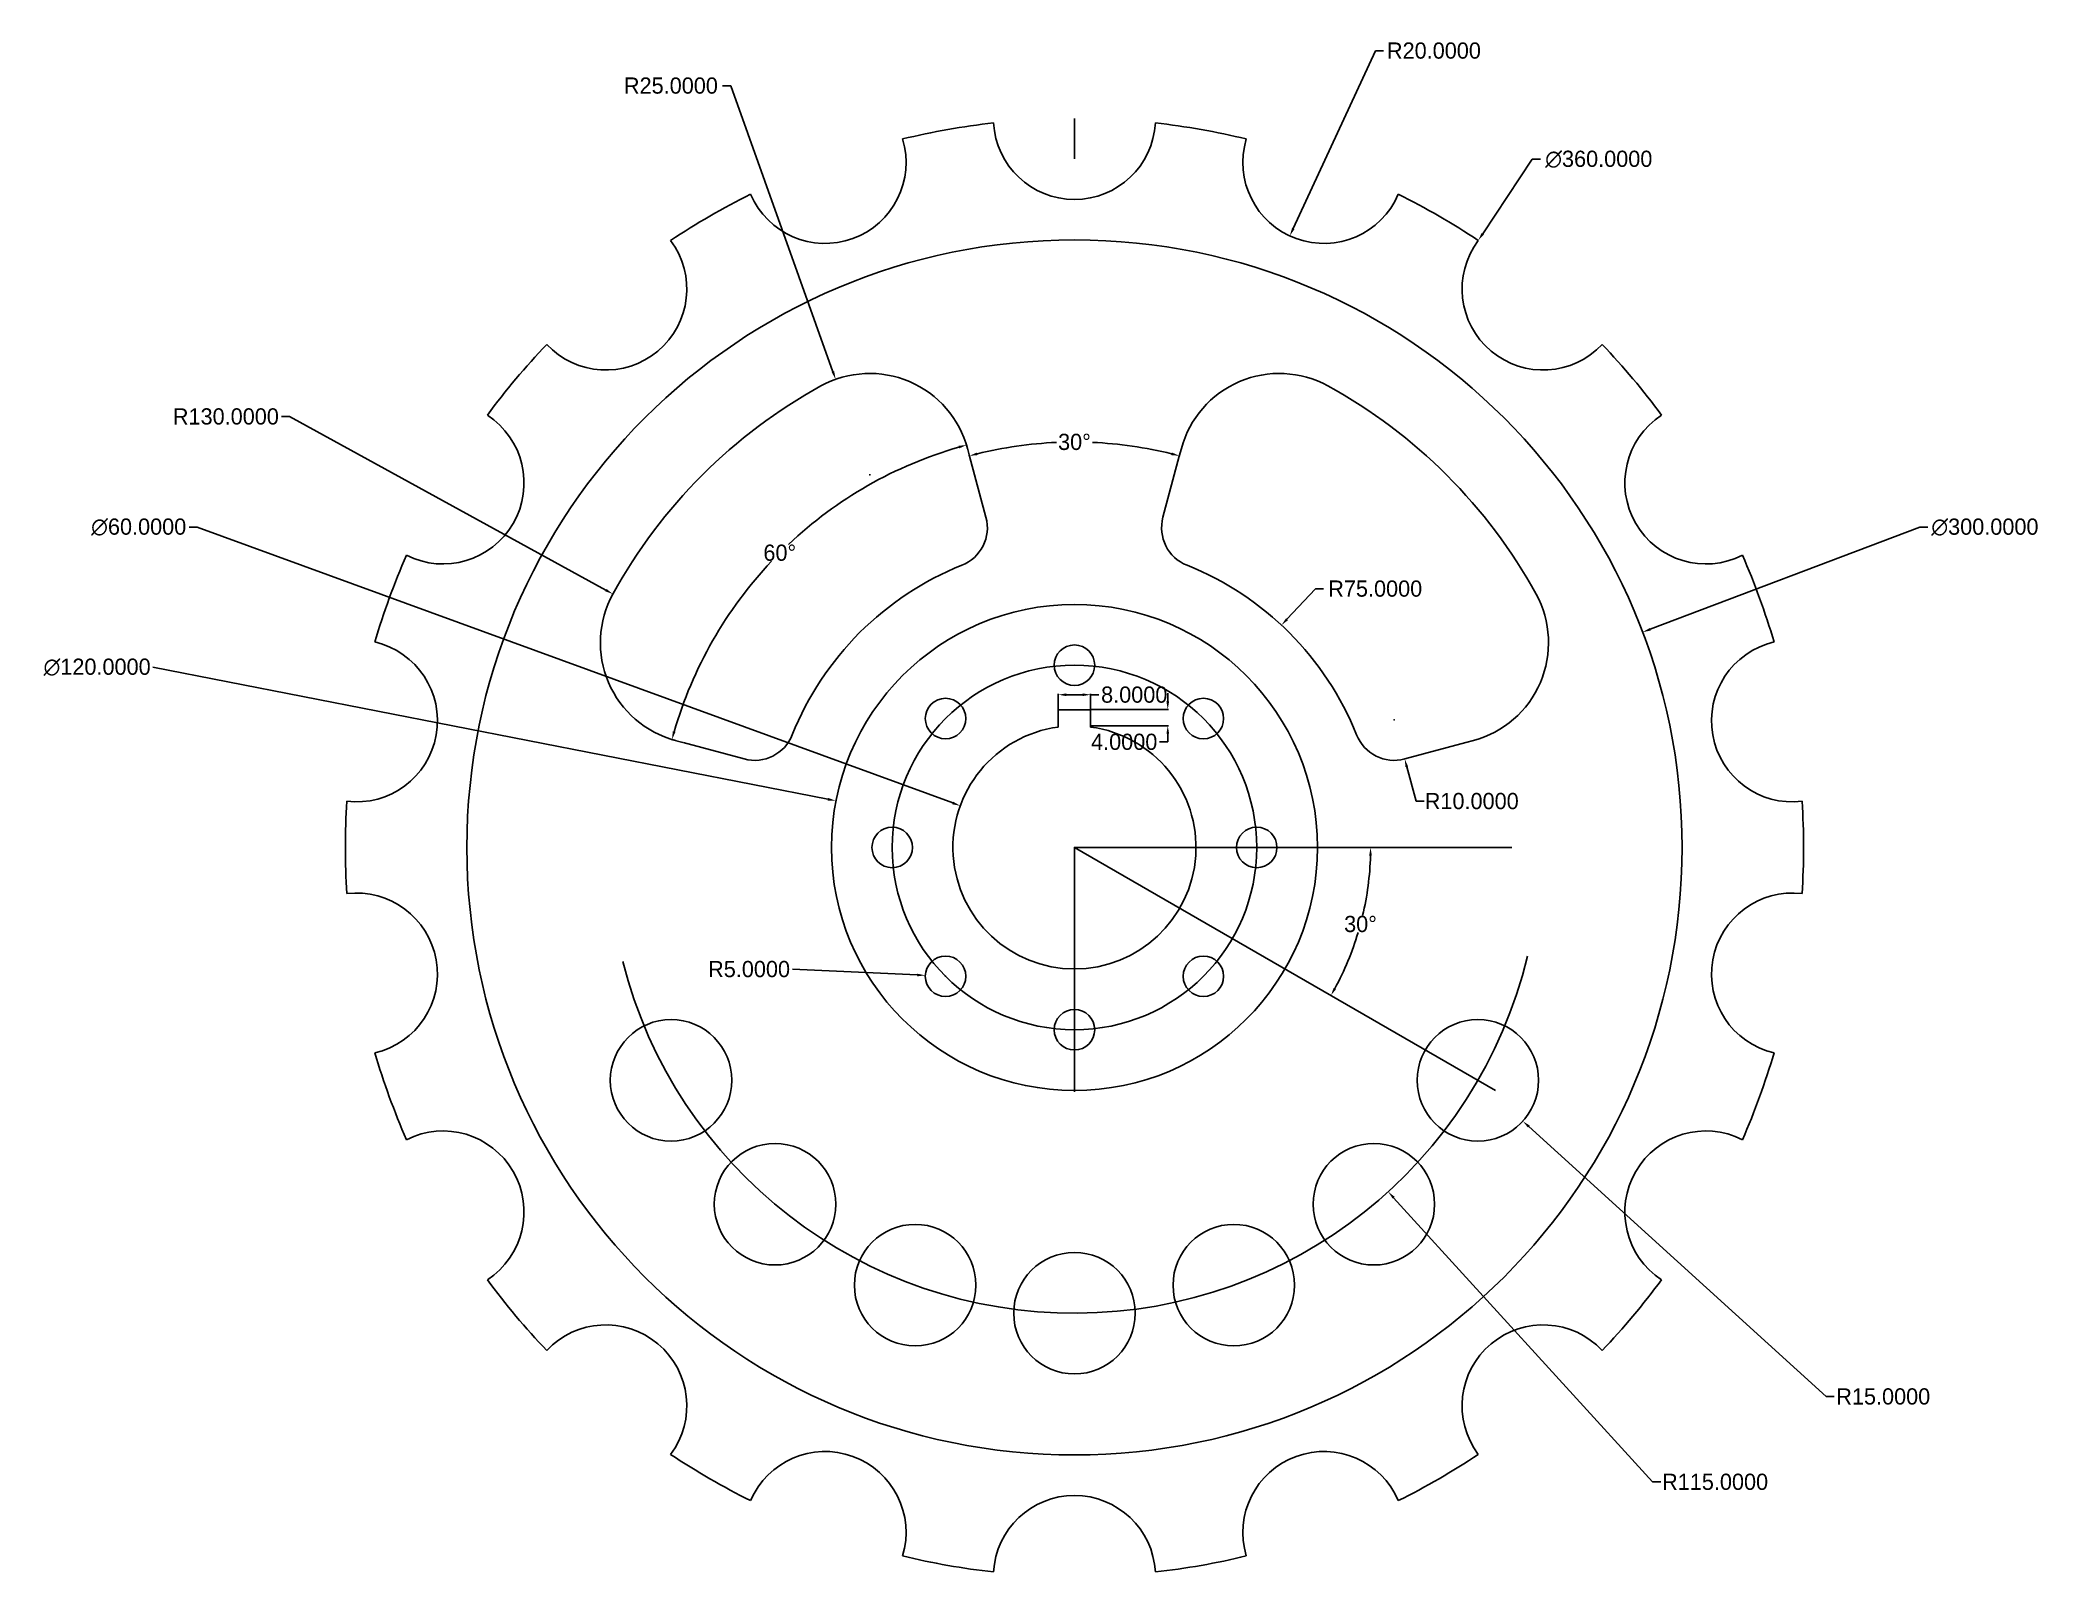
# Model space of a CAD drawing. Header units: inches. Extents: x -255 to 239, y -179 to 199.
import ezdxf

# ---------------------------------------------------------------- set-up
doc = ezdxf.new("R2010")
doc.units = ezdxf.units.IN
doc.header["$MEASUREMENT"] = 0
doc.dimstyles.new('mystyle3', dxfattribs={"dimtxt": 4, "dimasz": 2, "dimexe": 0.18, "dimexo": 0.0625, "dimgap": 0.09, "dimtad": 0, "dimtih": 1, "dimtoh": 1, "dimdec": 4, "dimzin": 0, "dimdsep": 46, "dimtxsty": 'Standard', "dimcen": 0.09, "dimclrt": 4, "dimadec": 0, "dimazin": 0, "dimtfac": 1, "dimtdec": 4, "dimtofl": 0, "dimtmove": 0, "dimatfit": 3, "dimfxl": 1, "dimtolj": 1, "dimtzin": 0, "dimarcsym": 0})

# ---------------------------------------------------------------- blocks, each defined once
blk = doc.blocks.new('*D3')
at = {"color": 0, "lineweight": -2}
for p, q in [((78.86, 31.51), (79.04, 31.51)), ((78.95, 31.42), (78.95, 31.6)), ((84.33, 11.43), (82.05, 19.91)), ((86.33, 11.43), (84.33, 11.43))]:
    blk.add_line(p, q, dxfattribs=at)
at = {"color": 0}
blk.add_solid([(82.37, 20), (81.73, 19.83), (81.53, 21.85)], dxfattribs=at)
at = {"layer": 'Defpoints', "color": 0}
for p in [(78.95, 31.51), (81.53, 21.85)]:
    blk.add_point(p, dxfattribs=at)
at = {"color": 4, "insert": (98.08, 11.43), "char_height": 4, "attachment_point": 5}
blk.add_mtext('\\A1;R10.0000', dxfattribs=at)
blk = doc.blocks.new('*D4')
at = {"color": 0, "lineweight": -2}
for p, q in [((59.49, 63.89), (52.47, 56.35)), ((61.49, 63.89), (59.49, 63.89)), ((0, -0.09), (0, 0.09)), ((-0.09, 0), (0.09, 0))]:
    blk.add_line(p, q, dxfattribs=at)
at = {"color": 0}
blk.add_solid([(52.23, 56.58), (52.72, 56.13), (51.11, 54.89)], dxfattribs=at)
at = {"layer": 'Defpoints', "color": 0}
for p in [(51.11, 54.89), (0, 0)]:
    blk.add_point(p, dxfattribs=at)
at = {"color": 4, "insert": (74.25, 63.89), "char_height": 4, "attachment_point": 5}
blk.add_mtext('\\A1;R75.0000', dxfattribs=at)
blk = doc.blocks.new('*D5')
at = {"color": 0, "lineweight": -2}
for p, q in [((208.68, 79.08), (142.14, 53.87)), ((210.68, 79.08), (208.68, 79.08)), ((-0.09, 0), (0.09, 0)), ((0, -0.09), (0, 0.09))]:
    blk.add_line(p, q, dxfattribs=at)
at = {"color": 0}
blk.add_solid([(142.02, 54.18), (142.25, 53.55), (140.27, 53.16)], dxfattribs=at)
at = {"layer": 'Defpoints', "color": 0}
for p in [(140.27, 53.16), (-140.27, -53.16)]:
    blk.add_point(p, dxfattribs=at)
at = {"color": 4, "insert": (224.77, 79.08), "char_height": 4, "attachment_point": 5}
blk.add_mtext('\\A1;∅300.0000', dxfattribs=at)
blk = doc.blocks.new('*D6')
at = {"color": 0, "lineweight": -2}
for p, q in [((-86.87, 188.09), (-84.87, 188.09)), ((-84.87, 188.09), (-59.63, 117.46)), ((-50.63, 92.04), (-50.45, 92.04)), ((-50.54, 91.95), (-50.54, 92.13))]:
    blk.add_line(p, q, dxfattribs=at)
at = {"color": 0}
blk.add_solid([(-59.31, 117.57), (-59.94, 117.35), (-58.96, 115.58)], dxfattribs=at)
at = {"layer": 'Defpoints', "color": 0}
for p in [(-58.96, 115.58), (-50.54, 92.04)]:
    blk.add_point(p, dxfattribs=at)
at = {"color": 4, "insert": (-99.63, 188.09), "char_height": 4, "attachment_point": 5}
blk.add_mtext('\\A1;R25.0000', dxfattribs=at)
blk = doc.blocks.new('*D7')
at = {"color": 0, "lineweight": -2}
for p, q in [((-195.75, 106.4), (-193.75, 106.4)), ((-193.75, 106.4), (-115.7, 63.54)), ((0, -0.09), (0, 0.09)), ((-0.09, 0), (0.09, 0))]:
    blk.add_line(p, q, dxfattribs=at)
at = {"color": 0}
blk.add_solid([(-115.54, 63.83), (-115.86, 63.25), (-113.95, 62.58)], dxfattribs=at)
at = {"layer": 'Defpoints', "color": 0}
for p in [(-113.95, 62.58), (0, 0)]:
    blk.add_point(p, dxfattribs=at)
at = {"color": 4, "insert": (-209.5, 106.4), "char_height": 4, "attachment_point": 5}
blk.add_mtext('\\A1;R130.0000', dxfattribs=at)
blk = doc.blocks.new('*D8')
at = {"color": 0, "lineweight": -2}
for p, q in [((-218.59, 79.09), (-216.59, 79.09)), ((-216.59, 79.09), (-30.06, 10.98)), ((0, -0.09), (0, 0.09)), ((-0.09, 0), (0.09, 0))]:
    blk.add_line(p, q, dxfattribs=at)
at = {"color": 0}
blk.add_solid([(-29.94, 11.29), (-30.17, 10.66), (-28.18, 10.29)], dxfattribs=at)
at = {"layer": 'Defpoints', "color": 0}
for p in [(-28.18, 10.29), (28.18, -10.29)]:
    blk.add_point(p, dxfattribs=at)
at = {"color": 4, "insert": (-231.02, 79.09), "char_height": 4, "attachment_point": 5}
blk.add_mtext('\\A1;∅60.0000', dxfattribs=at)
blk = doc.blocks.new('*D9')
at = {"color": 0, "lineweight": -2}
for p, q in [((-227.53, 44.5), (-60.85, 11.9)), ((-0.09, 0), (0.09, 0)), ((0, -0.09), (0, 0.09))]:
    blk.add_line(p, q, dxfattribs=at)
at = {"color": 0}
blk.add_solid([(-60.78, 12.23), (-60.91, 11.57), (-58.88, 11.52)], dxfattribs=at)
at = {"layer": 'Defpoints', "color": 0}
for p in [(-58.88, 11.52), (58.88, -11.52)]:
    blk.add_point(p, dxfattribs=at)
at = {"color": 4, "insert": (-241.29, 44.5), "char_height": 4, "attachment_point": 5}
blk.add_mtext('\\A1;∅120.0000', dxfattribs=at)
blk = doc.blocks.new('*D10')
at = {"color": 0, "lineweight": -2}
for p, q in [((-69.57, -30.05), (-38.81, -31.49)), ((-31.91, -31.82), (-31.73, -31.82)), ((-31.82, -31.91), (-31.82, -31.73))]:
    blk.add_line(p, q, dxfattribs=at)
at = {"color": 0}
blk.add_solid([(-38.8, -31.16), (-38.83, -31.82), (-36.81, -31.59)], dxfattribs=at)
at = {"layer": 'Defpoints', "color": 0}
for p in [(-36.81, -31.59), (-31.82, -31.82)]:
    blk.add_point(p, dxfattribs=at)
at = {"color": 4, "insert": (-80.33, -30.05), "char_height": 4, "attachment_point": 5}
blk.add_mtext('\\A1;R5.0000', dxfattribs=at)
blk = doc.blocks.new('*D11')
at = {"color": 0, "lineweight": -2}
for start, end in [(346.6893, 358.4325), (331.5675, 343.2972)]:
    blk.add_arc((0, 0), 73.11, start, end, dxfattribs=at)
at = {"color": 0}
for points in [[(72.75, -2), (73.41, -2), (73.11, 0)], [(64.58, -34.97), (64, -34.65), (63.31, -36.55)]]:
    blk.add_solid(points, dxfattribs=at)
at = {"layer": 'Defpoints', "color": 0}
for p in [(0, 0), (0, 0), (107.94, 0), (68.7, -25), (103.92, -60)]:
    blk.add_point(p, dxfattribs=at)
at = {"color": 4, "insert": (70.62, -18.92), "char_height": 4, "attachment_point": 5}
blk.add_mtext('\\A1;30°', dxfattribs=at)
blk = doc.blocks.new('*D12')
at = {"color": 0, "lineweight": -2}
for p, q in [((-25.9, 96.65), (-25.96, 96.87)), ((25.9, 96.65), (25.96, 96.87))]:
    blk.add_line(p, q, dxfattribs=at)
for start, end in [(92.5325, 103.8553), (76.1447, 87.4675)]:
    blk.add_arc((0, 0), 100.11, start, end, dxfattribs=at)
at = {"color": 0}
for points in [[(-23.89, 96.87), (-24.06, 97.52), (-25.91, 96.7)], [(24.06, 97.52), (23.89, 96.87), (25.91, 96.7)]]:
    blk.add_solid(points, dxfattribs=at)
at = {"layer": 'Defpoints', "color": 0}
for p in [(8.72, 99.73), (-25.88, 96.59), (25.88, 96.59), (-21.85, 81.53), (21.85, 81.53)]:
    blk.add_point(p, dxfattribs=at)
at = {"color": 4, "insert": (0, 100.11), "char_height": 4, "attachment_point": 5}
blk.add_mtext('\\A1;30°', dxfattribs=at)
blk = doc.blocks.new('*D13')
at = {"color": 0, "lineweight": -2}
for p, q in [((-25.9, 96.65), (-26.67, 99.55)), ((-96.65, 25.9), (-99.55, 26.67))]:
    blk.add_line(p, q, dxfattribs=at)
for start, end in [(106.1138, 133.3293), (136.6233, 163.8862)]:
    blk.add_arc((0, 0), 102.88, start, end, dxfattribs=at)
at = {"color": 0}
for points in [[(-28.64, 99.16), (-28.46, 98.52), (-26.63, 99.38)], [(-98.52, 28.46), (-99.16, 28.64), (-99.38, 26.63)]]:
    blk.add_solid(points, dxfattribs=at)
at = {"layer": 'Defpoints', "color": 0}
for p in [(-25.88, 96.59), (-59.01, 84.28), (-21.85, 81.53), (-96.59, 25.88), (-81.53, 21.85)]:
    blk.add_point(p, dxfattribs=at)
at = {"color": 4, "insert": (-72.75, 72.75), "char_height": 4, "attachment_point": 5}
blk.add_mtext('\\A1;60°', dxfattribs=at)
blk = doc.blocks.new('*D14')
at = {"color": 0, "lineweight": -2}
for p, q in [((0, -0.09), (0, 0.09)), ((-0.09, 0), (0.09, 0)), ((142.74, -156.65), (78.8, -86.48)), ((144.74, -156.65), (142.74, -156.65))]:
    blk.add_line(p, q, dxfattribs=at)
at = {"color": 0}
blk.add_solid([(79.05, -86.26), (78.56, -86.71), (77.46, -85)], dxfattribs=at)
at = {"layer": 'Defpoints', "color": 0}
for p in [(0, 0), (77.46, -85)]:
    blk.add_point(p, dxfattribs=at)
at = {"color": 4, "insert": (158.16, -156.65), "char_height": 4, "attachment_point": 5}
blk.add_mtext('\\A1;R115.0000', dxfattribs=at)
blk = doc.blocks.new('*D15')
at = {"color": 0, "lineweight": -2}
for p, q in [((99.5, -57.5), (99.68, -57.5)), ((99.59, -57.59), (99.59, -57.41)), ((185.58, -135.57), (112.18, -68.93)), ((187.58, -135.57), (185.58, -135.57))]:
    blk.add_line(p, q, dxfattribs=at)
at = {"color": 0}
blk.add_solid([(112.4, -68.68), (111.96, -69.17), (110.7, -67.58)], dxfattribs=at)
at = {"layer": 'Defpoints', "color": 0}
for p in [(99.59, -57.5), (110.7, -67.58)]:
    blk.add_point(p, dxfattribs=at)
at = {"color": 4, "insert": (199.67, -135.57), "char_height": 4, "attachment_point": 5}
blk.add_mtext('\\A1;R15.0000', dxfattribs=at)
blk = doc.blocks.new('*D16')
at = {"color": 0, "lineweight": -2}
for p, q in [((74.32, 196.73), (54.01, 152.81)), ((76.32, 196.73), (74.32, 196.73))]:
    blk.add_line(p, q, dxfattribs=at)
at = {"color": 0}
blk.add_solid([(53.71, 152.95), (54.31, 152.67), (53.17, 150.99)], dxfattribs=at)
at = {"layer": 'Defpoints', "color": 0}
for p in [(61.56, 169.14), (53.17, 150.99)]:
    blk.add_point(p, dxfattribs=at)
at = {"color": 4, "insert": (88.74, 196.73), "char_height": 4, "attachment_point": 5}
blk.add_mtext('\\A1;R20.0000', dxfattribs=at)
blk = doc.blocks.new('*D18')
at = {"color": 0, "lineweight": -2}
for p, q in [((113.02, 169.91), (100.8, 151.54)), ((115.02, 169.91), (113.02, 169.91)), ((-0.09, 0), (0.09, 0)), ((0, -0.09), (0, 0.09))]:
    blk.add_line(p, q, dxfattribs=at)
at = {"color": 0}
blk.add_solid([(100.52, 151.72), (101.08, 151.35), (99.69, 149.87)], dxfattribs=at)
at = {"layer": 'Defpoints', "color": 0}
for p in [(99.69, 149.87), (-99.69, -149.87)]:
    blk.add_point(p, dxfattribs=at)
at = {"color": 4, "insert": (129.44, 169.91), "char_height": 4, "attachment_point": 5}
blk.add_mtext('\\A1;∅360.0000', dxfattribs=at)
blk = doc.blocks.new('*D19')
at = {"color": 0, "lineweight": -2}
for p, q in [((-4, 34.06), (-4, 37.89)), ((-2, 37.71), (2, 37.71)), ((4, 34.06), (4, 37.89)), ((4, 37.71), (6, 37.71))]:
    blk.add_line(p, q, dxfattribs=at)
at = {"color": 0}
for points in [[(-2, 38.04), (-2, 37.37), (-4, 37.71)], [(2, 38.04), (2, 37.37), (4, 37.71)]]:
    blk.add_solid(points, dxfattribs=at)
at = {"layer": 'Defpoints', "color": 0}
for p in [(4, 37.71), (-4, 34), (4, 34)]:
    blk.add_point(p, dxfattribs=at)
at = {"color": 4, "insert": (14.76, 37.71), "char_height": 4, "attachment_point": 5}
blk.add_mtext('\\A1;8.0000', dxfattribs=at)
blk = doc.blocks.new('*D20')
at = {"color": 0, "lineweight": -2}
for p, q in [((23.03, 36.06), (23.03, 38.06)), ((4.06, 34.06), (23.21, 34.06)), ((4.06, 30.06), (23.21, 30.06)), ((23.03, 26.06), (21.03, 26.06)), ((23.03, 28.06), (23.03, 26.06))]:
    blk.add_line(p, q, dxfattribs=at)
at = {"color": 0}
for points in [[(22.7, 36.06), (23.37, 36.06), (23.03, 34.06)], [(22.7, 28.06), (23.37, 28.06), (23.03, 30.06)]]:
    blk.add_solid(points, dxfattribs=at)
at = {"layer": 'Defpoints', "color": 0}
for p in [(4, 34.06), (4, 30.06), (23.03, 30.06)]:
    blk.add_point(p, dxfattribs=at)
at = {"color": 4, "insert": (12.28, 26.06), "char_height": 4, "attachment_point": 5}
blk.add_mtext('\\A1;4.0000', dxfattribs=at)

msp = doc.modelspace()

# ---------------------------------------------------------------- linework, layer by layer
for p, q in [((0, 170), (0, 180)), ((-21.84684, 81.53352), (-25.8819, 96.59258)), ((21.84684, 81.53352), (25.8819, 96.59258)), ((25.8819, 96.59258), (26.39447, 98.50549)), ((-4, 34), (4, 34)), ((-4, 34), (-4, 29.73214)), ((4, 34), (4, 29.73214)), ((-81.53352, 21.84684), (-96.59258, 25.8819)), ((81.53352, 21.84684), (96.59258, 25.8819)), ((96.59258, 25.8819), (98.50549, 26.39447)), ((0, 0), (0, -60.3377)), ((0, 0), (107.93874, 0)), ((0, 0), (103.92305, -60))]:
    msp.add_line(p, q)
for centre, radius in [((0, 0), 150), ((0, 0), 60), ((0, 45), 5), ((0, 0), 45), ((-31.81981, 31.81981), 5), ((31.81981, 31.81981), 5), ((-45, 0), 5), ((45, 0), 5), ((-31.81981, -31.81981), 5), ((31.81981, -31.81981), 5), ((-99.59292, -57.5), 15), ((0, -45), 5), ((99.59292, -57.5), 15), ((-73.92058, -88.09511), 15), ((73.92058, -88.09511), 15), ((-39.33232, -108.06465), 15), ((39.33232, -108.06465), 15), ((0, -115), 15)]:
    msp.add_circle(centre, radius)
for centre, radius, start, end in [((0, 0), 180, 96.3694771, 103.6305229), ((0, 180), 20, 183.1847385, 356.8152615), ((0, 0), 180, 76.3694771, 83.6305229), ((-61.56363, 169.14467), 20, 203.1847385, 16.8152615), ((61.56363, 169.14467), 20, 163.1847385, 336.8152615), ((0, 0), 180, 116.3694771, 123.6305229), ((0, 0), 180, 56.3694771, 63.6305229), ((-115.70177, 137.888), 20, 223.1847385, 36.8152615), ((115.70177, 137.888), 20, 143.1847385, 316.8152615), ((0, 0), 180, 136.3694771, 143.6305229), ((0, 0), 180, 36.3694771, 43.6305229), ((0, 0), 130, 118.774147, 151.225853), ((-50.54261, 92.03502), 25, 15, 118.774147), ((50.54261, 92.03502), 25, 61.225853, 165), ((0, 0), 130, 28.774147, 61.225853), ((-155.88457, 90), 20, 243.1847385, 56.8152615), ((155.88457, 90), 20, 123.1847385, 296.8152615), ((-31.5061, 78.94533), 10, 291.756327, 15), ((31.5061, 78.94533), 10, 165, 248.243673), ((0, 0), 180, 156.3694771, 163.6305229), ((0, 0), 75, 111.756327, 158.243673), ((0, 0), 75, 21.756327, 68.243673), ((0, 0), 180, 16.3694771, 23.6305229), ((-92.03502, 50.54261), 25, 151.225853, 255), ((92.03502, 50.54261), 25, 285, 28.774147), ((-177.2654, 31.25667), 20, 263.1847385, 76.8152615), ((177.2654, 31.25667), 20, 103.1847385, 276.8152615), ((0, 0), 30, 97.6622557, 82.3377443), ((-78.94533, 31.5061), 10, 255, 338.243673), ((78.94533, 31.5061), 10, 201.756327, 285), ((0, 0), 180, 176.3694771, 183.6305229), ((0, 0), 180, 356.3694771, 3.6305229), ((-177.2654, -31.25667), 20, 283.1847385, 96.8152615), ((177.2654, -31.25667), 20, 83.1847385, 256.8152615), ((0, 0), 115, 194.1810794, 346.5206331), ((0, 0), 180, 196.3694771, 203.6305229), ((0, 0), 180, 336.3694771, 343.6305229), ((-155.88457, -90), 20, 303.1847385, 116.8152615), ((155.88457, -90), 20, 63.1847385, 236.8152615), ((0, 0), 180, 216.3694771, 223.6305229), ((0, 0), 180, 316.3694771, 323.6305229), ((-115.70177, -137.888), 20, 323.1847385, 136.8152615), ((115.70177, -137.888), 20, 43.1847385, 216.8152615), ((0, 0), 180, 236.3694771, 243.6305229), ((-61.56363, -169.14467), 20, 343.1847385, 156.8152615), ((61.56363, -169.14467), 20, 23.1847385, 196.8152615), ((0, 0), 180, 296.3694771, 303.6305229), ((0, -180), 20, 3.1847385, 176.8152615), ((0, 0), 180, 256.3694771, 263.6305229), ((0, 0), 180, 276.3694771, 283.6305229)]:
    msp.add_arc(centre, radius, start, end)

# ---------------------------------------------------------------- dimensions: what is measured, and where the dimension line sits
for center, mpoint, picture, middle in [((61.56363, 169.14467), (53.16974, 150.99136), '*D16', (74.32054, 196.73383)), ((0, 0), (-113.94812, 62.57657), '*D7', (-193.74523, 106.39853)), ((78.94533, 31.5061), (81.53352, 21.84684), '*D3', (84.32563, 11.42657))]:
    dim = msp.add_radius_dim(center=center, mpoint=mpoint, dimstyle='mystyle3', override={"dimtmove": 1})
    dim.commit()
    dim.dimension.update_dxf_attribs({"geometry": picture, "text_midpoint": middle, "dimtype": 164})
for center, mpoint, picture, middle in [((-50.54261, 92.03502), (-58.95541, 115.577), '*D6', (-99.62604, 188.0934)), ((0, 0), (51.10931, 54.88933), '*D4', (74.25145, 63.89499)), ((0, 0), (77.45646, -85.00293), '*D14', (158.16287, -156.64644)), ((-31.81981, -31.81981), (-36.81432, -31.58557), '*D10', (-69.57038, -30.04933)), ((99.59292, -57.5), (110.69851, -67.58295), '*D15', (199.67225, -135.57117))]:
    dim = msp.add_radius_dim(center=center, mpoint=mpoint, dimstyle='mystyle3')
    dim.commit()
    dim.dimension.update_dxf_attribs({"geometry": picture, "text_midpoint": middle, "dimtype": 164})
dim = msp.add_diameter_dim_2p(p1=(-99.69033, -149.87274), p2=(99.69033, 149.87274), dimstyle='mystyle3', override={"dimtmove": 1})
dim.commit()
dim.dimension.update_dxf_attribs({"geometry": '*D18', "text_midpoint": (113.01896, 169.91077), "dimtype": 163})
for base, line1, line2, picture, middle in [((-59.01024, 84.27535), ((-81.53352, 21.84684), (-96.59258, 25.8819)), ((-21.84684, 81.53352), (-25.8819, 96.59258)), '*D13', (-72.748, 72.748)), ((8.72486, 99.72559), ((-21.84684, 81.53352), (-25.8819, 96.59258)), ((21.84684, 81.53352), (25.8819, 96.59258)), '*D12', (0, 100.10652)), ((68.69941, -25.00454), ((0, 0), (107.93874, 0)), ((0, 0), (103.92305, -60)), '*D11', (70.61728, -18.92184))]:
    dim = msp.add_angular_dim_2l(base=base, line1=line1, line2=line2, dimstyle='mystyle3')
    dim.commit()
    dim.dimension.update_dxf_attribs({"geometry": picture, "text_midpoint": middle})
for p1, p2, picture, middle in [((28.18002, -10.29012), (-28.18002, 10.29012), '*D8', (-231.01803, 79.09097)), ((-140.26512, -53.15729), (140.26512, 53.15729), '*D5', (224.76718, 79.0839)), ((58.88432, -11.5168), (-58.88432, 11.5168), '*D9', (-227.53139, 44.5014))]:
    dim = msp.add_diameter_dim_2p(p1=p1, p2=p2, dimstyle='mystyle3')
    dim.commit()
    dim.dimension.update_dxf_attribs({"geometry": picture, "text_midpoint": middle, "dimtype": 163})
dim = msp.add_linear_dim(base=(4, 37.70567), p1=(-4, 34), p2=(4, 34), dimstyle='mystyle3')
dim.commit()
dim.dimension.update_dxf_attribs({"geometry": '*D19', "text_midpoint": (14.75667, 37.70567)})
dim = msp.add_linear_dim(base=(23.03174, 30.0625), p1=(4, 34.0625), p2=(4, 30.0625), angle=90, dimstyle='mystyle3')
dim.commit()
dim.dimension.update_dxf_attribs({"geometry": '*D20', "text_midpoint": (12.27507, 26.0625)})

doc.saveas('drawing.dxf')
